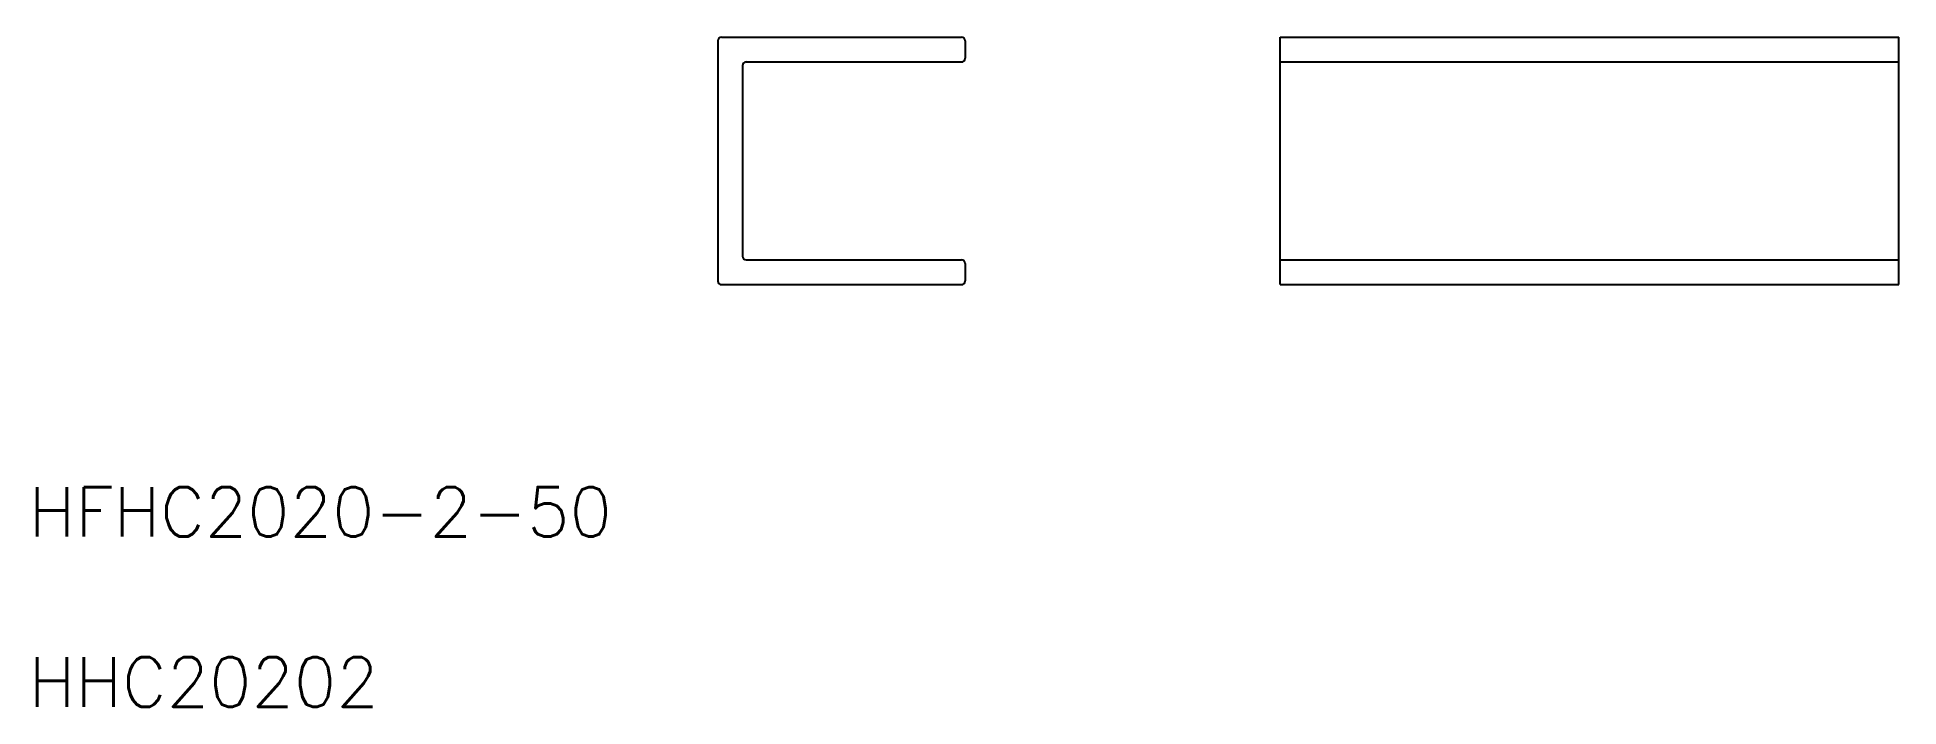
# Model space of a CAD drawing. Extents: x -57 to 93, y -36 to 18.
import ezdxf

# ---------------------------------------------------------------- set-up
doc = ezdxf.new("R2010")
doc.units = 0
doc.layers.get('0').update_dxf_attribs({"linetype": 'CONTINUOUS'})
doc.styles.get("Standard").update_dxf_attribs({"font": 'txt.shx', "bigfont": 'bigfont.shx'})

msp = doc.modelspace()

# ---------------------------------------------------------------- linework, layer by layer
at = {"color": 7, "linetype": 'CONTINUOUS'}
for p, q in [((-2.3, 17.7), (-2.3, -1.7)), ((-2, 18), (17.4, 18)), ((17.7, 17.7), (17.7, 16.3)), ((43.17, 18), (93.17, 18)), ((43.17, -2), (43.17, 18)), ((93.17, -2), (93.17, 18)), ((-0.3, 15.7), (-0.3, 0.3)), ((0, 16), (17.4, 16)), ((43.17, 16), (93.17, 16)), ((0, 0), (17.4, 0)), ((43.17, 0), (93.17, 0)), ((17.7, -0.3), (17.7, -1.7)), ((-2, -2), (17.4, -2)), ((43.17, -2), (93.17, -2))]:
    msp.add_line(p, q, dxfattribs=at)
for centre, start, end in [((-2, 17.7), 90, 180), ((17.4, 17.7), 0, 90), ((0, 15.7), 90, 180), ((17.4, 16.3), 270, 0), ((0, 0.3), 180, 270), ((17.4, -0.3), 0, 90), ((-2, -1.7), 180, 270), ((17.4, -1.7), 270, 360)]:
    msp.add_arc(centre, 0.3, start, end, dxfattribs=at)

# ---------------------------------------------------------------- texts
for s, p in [('HFHC2020-2-50', (-57.99, -22.36)), ('HHC20202', (-57.99, -36.12))]:
    msp.add_text(s, height=4, dxfattribs=at).set_placement(p)

doc.saveas('drawing.dxf')
